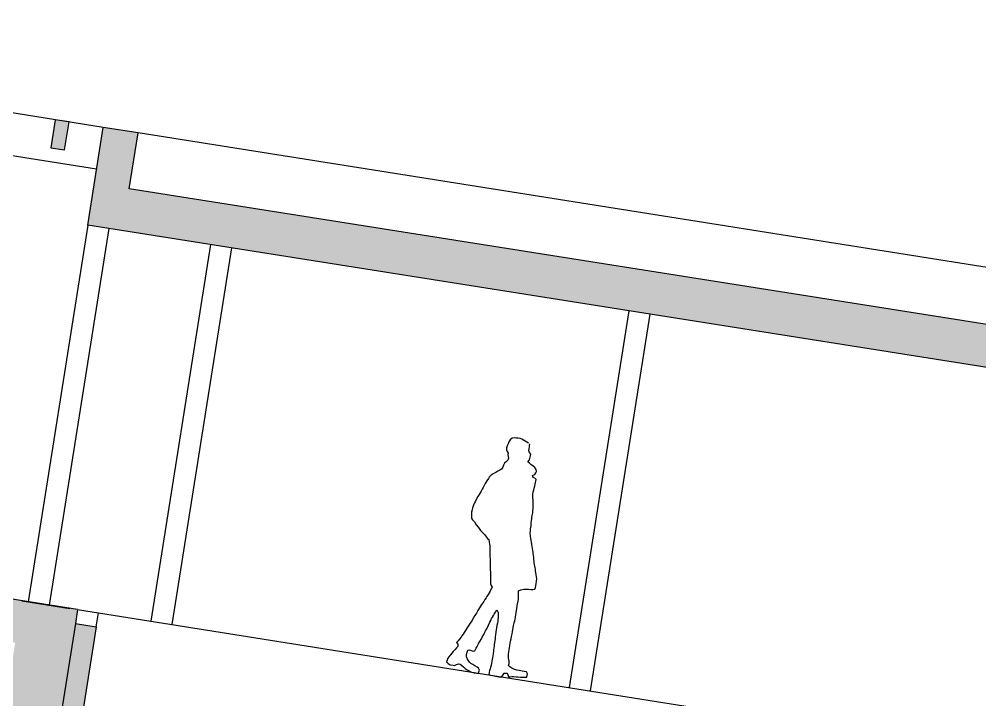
# Model space of a CAD drawing. Extents: x -640655 to -640254, y -1045449 to -1045159.
# Drawn here: x -640491.28 to -640484.48, y -1045212.05 to -1045207.23 of the extents above; entities that cross this region are included whole.
import ezdxf

# ---------------------------------------------------------------- set-up
doc = ezdxf.new("R2010")
doc.units = 0
doc.header["$MEASUREMENT"] = 0
doc.layers.get('0').update_dxf_attribs({"linetype": 'CONTINUOUS'})
doc.layers.add('FLOATING-WINDOWS', color=2, linetype='CONTINUOUS', plot=False)
for name, color, linetype in [('T_srafa', 8, 'CONTINUOUS'), ('T_stafaz', 7, 'CONTINUOUS'), ('T_tenka', 4, 'CONTINUOUS'), ('T_tlusta', 1, 'CONTINUOUS')]:
    doc.layers.add(name, color=color, linetype=linetype)

# ---------------------------------------------------------------- blocks, each defined once
blk = doc.blocks.new('A011')
at = {"linetype": 'Continuous'}
for p, q in [((-147.8, 1636.1), (-152.5, 1620.5)), ((-143.7, 1650.4), (-147.8, 1636.1)), ((-137.5, 1666.1), (-143.7, 1650.4)), ((-126, 1680.4), (-137.5, 1666.1)), ((-110.3, 1685.8), (-126, 1680.4)), ((-96.7, 1685.8), (-110.3, 1685.8)), ((-85.8, 1685.8), (-96.7, 1685.8)), ((-68.8, 1685.8), (-85.8, 1685.8)), ((-56.5, 1685.2), (-68.8, 1685.8)), ((-5.5, 1663.4), (-56.5, 1685.2)), ((4.8, 1648.4), (4.8, 1660.7)), ((5.4, 1637.5), (4.8, 1648.4)), ((5.4, 1625.9), (5.4, 1637.5)), ((-152.5, 1620.5), (-153.2, 1605.5)), ((-153.2, 1605.5), (-151.8, 1593.2)), ((-151.8, 1593.2), (-144.4, 1581)), ((-144.4, 1581), (-137.5, 1570.8)), ((-137.5, 1570.8), (-137.5, 1559.2)), ((5.4, 1610.3), (5.4, 1625.9)), ((10.9, 1599.4), (5.4, 1610.3)), ((22.5, 1589.2), (10.9, 1599.4)), ((20.4, 1548.3), (22.5, 1566.7)), ((22.5, 1576.9), (22.5, 1589.2)), ((22.5, 1566.7), (22.5, 1576.9)), ((-138.2, 1510.9), (-150.5, 1496.6)), ((-131.4, 1522.4), (-138.2, 1510.9)), ((-137.5, 1559.2), (-133.5, 1546.9)), ((-133.5, 1546.9), (-128.7, 1535.4)), ((-128.7, 1535.4), (-131.4, 1522.4)), ((11.6, 1532), (20.4, 1548.3)), ((23.1, 1523.8), (11.6, 1532)), ((36.1, 1515.6), (23.1, 1523.8)), ((49, 1508.8), (36.1, 1515.6)), ((64.7, 1499.3), (49, 1508.8)), ((76.2, 1487), (64.7, 1499.3)), ((-188.6, 1433.2), (-202.2, 1422.3)), ((-177, 1442.1), (-188.6, 1433.2)), ((-166.8, 1451.6), (-177, 1442.1)), ((-157.3, 1466.6), (-166.8, 1451.6)), ((-156.6, 1481.6), (-157.3, 1466.6)), ((-150.5, 1496.6), (-156.6, 1481.6)), ((58.5, 1440.7), (72.8, 1450.9)), ((65.4, 1429.2), (58.5, 1440.7)), ((76.9, 1426.4), (65.4, 1429.2)), ((72.8, 1450.9), (79.7, 1463.9)), ((81.7, 1474.1), (76.2, 1487)), ((79.7, 1463.9), (81.7, 1474.1)), ((-247.2, 1372), (-254.7, 1354.3)), ((-242.4, 1382.2), (-247.2, 1372)), ((-230.8, 1398.5), (-242.4, 1382.2)), ((-219.3, 1408.7), (-230.8, 1398.5)), ((-202.2, 1422.3), (-219.3, 1408.7)), ((88.5, 1417.6), (76.9, 1426.4)), ((84.4, 1354.9), (85.8, 1369.9)), ((85.8, 1382.9), (87.1, 1396.5)), ((85.8, 1369.9), (85.8, 1382.9)), ((87.1, 1396.5), (87.8, 1406.7)), ((87.8, 1406.7), (88.5, 1417.6)), ((-274.4, 1303.9), (-278.5, 1289.6)), ((-268.3, 1319.5), (-274.4, 1303.9)), ((-263.5, 1334.5), (-268.3, 1319.5)), ((-254.7, 1354.3), (-263.5, 1334.5)), ((81, 1327.7), (83.7, 1344)), ((81, 1309.3), (81, 1327.7)), ((83.1, 1297.1), (81, 1309.3)), ((85.8, 1286.2), (83.1, 1297.1)), ((83.7, 1344), (84.4, 1354.9)), ((-301, 1234.4), (-309.8, 1210.6)), ((-294.8, 1248.7), (-301, 1234.4)), ((-288.7, 1262.3), (-294.8, 1248.7)), ((-283.9, 1276), (-288.7, 1262.3)), ((-278.5, 1289.6), (-283.9, 1276)), ((89.9, 1269.8), (85.8, 1286.2)), ((93.3, 1252.8), (89.9, 1269.8)), ((95.3, 1242.6), (93.3, 1252.8)), ((96.7, 1231.7), (95.3, 1242.6)), ((97.4, 1221.5), (96.7, 1231.7)), ((-323.4, 1161.6), (-326.1, 1148.6)), ((-320.7, 1175.2), (-323.4, 1161.6)), ((-317.3, 1186.1), (-320.7, 1175.2)), ((-312.5, 1199.7), (-317.3, 1186.1)), ((-309.8, 1210.6), (-312.5, 1199.7)), ((98.7, 1209.2), (97.4, 1221.5)), ((99.4, 1197.7), (98.7, 1209.2)), ((100.8, 1181.3), (99.4, 1197.7)), ((100.8, 1170.4), (100.8, 1181.3)), ((100.8, 1149.3), (100.8, 1170.4)), ((-326.1, 1135.7), (-326.8, 1118)), ((-326.8, 1118), (-326.1, 1103)), ((-326.1, 1148.6), (-326.1, 1135.7)), ((-326.1, 1103), (-324.1, 1086.7)), ((100.8, 1139.1), (100.8, 1149.3)), ((102.1, 1125.5), (100.8, 1139.1)), ((102.1, 1106.4), (102.1, 1125.5)), ((103.5, 1088), (102.1, 1106.4)), ((-324.1, 1086.7), (-320.7, 1076.5)), ((-320.7, 1076.5), (-311.2, 1064.9)), ((-311.2, 1064.9), (-296.9, 1053.3)), ((-296.9, 1053.3), (-280.5, 1034.9)), ((-280.5, 1034.9), (-262.8, 1017.9)), ((104.2, 1067.6), (103.5, 1088)), ((104.9, 1049.9), (104.2, 1067.6)), ((105.5, 1036.3), (104.9, 1049.9)), ((111, 1018.6), (105.5, 1036.3)), ((-262.8, 1017.9), (-243.8, 999.5)), ((-243.8, 999.5), (-233.5, 991.4)), ((-233.5, 991.4), (-223.3, 983.9)), ((-223.3, 983.9), (-213.1, 977.1)), ((-213.1, 977.1), (-202.9, 968.9)), ((-202.9, 968.9), (-186.6, 952.5)), ((-186.6, 952.5), (-176.4, 945.1)), ((115.7, 1000.2), (111, 1018.6)), ((120.5, 989.3), (115.7, 1000.2)), ((125.3, 975.7), (120.5, 989.3)), ((130.7, 959.4), (125.3, 975.7)), ((134.8, 945.7), (130.7, 959.4)), ((-176.4, 945.1), (-170.2, 928)), ((-170.2, 928), (-166.8, 913.7)), ((-166.8, 913.7), (-163.4, 902.2)), ((-163.4, 902.2), (-159.3, 885.1)), ((-159.3, 885.1), (-157.3, 874.2)), ((139.6, 931.4), (134.8, 945.7)), ((144.3, 917.1), (139.6, 931.4)), ((148.4, 905.6), (144.3, 917.1)), ((150.5, 895.4), (148.4, 905.6)), ((153.9, 885.1), (150.5, 895.4)), ((157.3, 870.8), (153.9, 885.1)), ((-157.3, 874.2), (-155.9, 863.3)), ((-155.9, 863.3), (-153.2, 849.7)), ((-153.2, 849.7), (-151.2, 837.5)), ((-151.2, 837.5), (-149.1, 825.9)), ((-149.1, 825.9), (-146.4, 812.3)), ((160.7, 857.2), (157.3, 870.8)), ((164.1, 845.6), (160.7, 857.2)), ((167.5, 832.7), (164.1, 845.6)), ((175.7, 810.2), (167.5, 832.7)), ((-146.4, 812.3), (-143, 795.9)), ((-143, 795.9), (-139.6, 775.5)), ((-139.6, 775.5), (-136.2, 756.5)), ((-136.2, 756.5), (-132.8, 738.1)), ((179.8, 800), (175.7, 810.2)), ((181.8, 789.8), (179.8, 800)), ((185.9, 775.5), (181.8, 789.8)), ((194, 753.7), (185.9, 775.5)), ((199.5, 736.7), (194, 753.7)), ((-132.8, 738.1), (-128, 716.3)), ((-128, 716.3), (-126, 701.3)), ((-126, 701.3), (-124.6, 688.4)), ((-124.6, 688.4), (-122.6, 676.1)), ((201.5, 726.5), (199.5, 736.7)), ((204.3, 705.4), (201.5, 726.5)), ((203.6, 674.7), (204.3, 691.8)), ((204.3, 691.8), (204.3, 705.4)), ((-122.6, 676.1), (-120.5, 663.2)), ((-120.5, 663.2), (-118.5, 651.6)), ((-118.5, 651.6), (-115.1, 637.3)), ((-115.1, 637.3), (-110.3, 627.1)), ((-110.3, 627.1), (-99.4, 616.2)), ((-99.4, 616.2), (-106.2, 597.8)), ((88.5, 619.6), (102.1, 630.5)), ((91.9, 599.9), (88.5, 619.6)), ((102.1, 630.5), (113, 633.9)), ((113, 633.9), (124.6, 638)), ((124.6, 638), (136.2, 640.7)), ((136.2, 640.7), (147.1, 642.1)), ((147.1, 642.1), (157.3, 642.1)), ((157.3, 642.1), (172.9, 643.4)), ((172.9, 643.4), (187.9, 645.5)), ((187.9, 645.5), (200.2, 648.9)), ((200.2, 648.9), (203.6, 663.2)), ((203.6, 663.2), (203.6, 674.7)), ((-126.6, 545.4), (-130.7, 534.5)), ((-120.5, 560.4), (-126.6, 545.4)), ((-114.4, 574.7), (-120.5, 560.4)), ((-110.3, 586.2), (-114.4, 574.7)), ((-106.2, 597.8), (-110.3, 586.2)), ((92.6, 586.2), (91.9, 599.9)), ((94, 575.3), (92.6, 586.2)), ((96, 562.4), (94, 575.3)), ((96, 547.4), (96, 562.4)), ((96, 531.1), (96, 547.4)), ((-154.6, 483.4), (-160.7, 470.5)), ((-149.1, 495.7), (-154.6, 483.4)), ((-143.7, 507.9), (-149.1, 495.7)), ((-136.9, 521.6), (-143.7, 507.9)), ((-130.7, 534.5), (-136.9, 521.6)), ((96, 511.3), (96, 531.1)), ((96, 493.6), (96, 511.3)), ((96, 478.7), (96, 493.6)), ((96, 465), (96, 478.7)), ((-181.8, 417.4), (-189.3, 399)), ((-174.3, 437.1), (-181.8, 417.4)), ((-166.8, 456.9), (-174.3, 437.1)), ((-160.7, 470.5), (-166.8, 456.9)), ((-64, 407.2), (-59.2, 418.7)), ((-59.2, 418.7), (-55.8, 429)), ((-55.8, 429), (-49, 445.3)), ((-49, 445.3), (-42.2, 463)), ((-42.2, 463), (-30, 446.7)), ((-30, 446.7), (-26.6, 430.3)), ((-26.6, 430.3), (-23.8, 407.8)), ((94.6, 405.1), (95.3, 418.7)), ((95.3, 418.7), (96, 433)), ((96, 450.1), (96, 465)), ((96, 433), (96, 450.1)), ((-205.6, 358.8), (-214.5, 339.8)), ((-197.5, 380.6), (-205.6, 358.8)), ((-189.3, 399), (-197.5, 380.6)), ((-87.2, 335), (-83.8, 347.2)), ((-83.8, 347.2), (-78.3, 369)), ((-78.3, 369), (-73.5, 382.7)), ((-73.5, 382.7), (-69.5, 395.6)), ((-69.5, 395.6), (-64, 407.2)), ((-23.8, 371.1), (-24.5, 354.7)), ((-24.5, 354.7), (-24.5, 337)), ((-23.8, 407.8), (-23.8, 396.3)), ((-23.8, 396.3), (-23.8, 384.7)), ((-23.8, 384.7), (-23.8, 371.1)), ((91.2, 325.5), (91.9, 343.8)), ((91.9, 343.8), (92.6, 356.1)), ((92.6, 371.8), (93.3, 391.5)), ((92.6, 356.1), (92.6, 371.8)), ((93.3, 391.5), (94.6, 405.1)), ((-239.7, 283.2), (-246.5, 268.3)), ((-233.5, 297.5), (-239.7, 283.2)), ((-228.1, 310.5), (-233.5, 297.5)), ((-220.6, 324.1), (-228.1, 310.5)), ((-214.5, 339.8), (-220.6, 324.1)), ((-115.1, 254.6), (-106.2, 275.8)), ((-106.2, 275.8), (-100.8, 294.1)), ((-100.8, 294.1), (-98, 304.4)), ((-98, 304.4), (-90.6, 324.8)), ((-90.6, 324.8), (-87.2, 335)), ((-24.5, 337), (-24.5, 322.1)), ((-24.5, 322.1), (-24.5, 306.4)), ((-24.5, 306.4), (-23.8, 288)), ((-23.8, 288), (-23.2, 272.3)), ((-23.2, 272.3), (-23.2, 259.4)), ((88.5, 259.4), (89.2, 275.1)), ((89.2, 275.1), (89.9, 292.1)), ((89.9, 292.1), (91.2, 312.5)), ((91.2, 312.5), (91.2, 325.5)), ((-272.4, 213.8), (-277.8, 203.6)), ((-262.8, 232.2), (-272.4, 213.8)), ((-257.4, 242.4), (-262.8, 232.2)), ((-251.9, 255.3), (-257.4, 242.4)), ((-246.5, 268.3), (-251.9, 255.3)), ((-135.5, 199.5), (-130.7, 211.8)), ((-130.7, 211.8), (-126.6, 222)), ((-126.6, 222), (-117.8, 243.1)), ((-117.8, 243.1), (-115.1, 254.6)), ((-23.2, 259.4), (-23.2, 247.2)), ((-23.2, 247.2), (-23.2, 228.8)), ((-23.2, 228.8), (-21.8, 217.9)), ((-21.8, 217.9), (-21.8, 205.6)), ((-21.8, 205.6), (-21.1, 192.7)), ((87.1, 211.8), (87.8, 225.4)), ((87.1, 198.8), (87.1, 211.8)), ((87.8, 225.4), (88.5, 244.4)), ((88.5, 244.4), (88.5, 259.4)), ((-292.8, 136.2), (-301.6, 123.2)), ((-283.2, 151.8), (-292.8, 136.2)), ((-277.8, 203.6), (-288, 189.3)), ((-288, 189.3), (-277.8, 180.4)), ((-275.1, 164.1), (-283.2, 151.8)), ((-277.8, 180.4), (-275.1, 164.1)), ((-202.9, 134.1), (-200.9, 148.4)), ((-200.9, 148.4), (-189.3, 153.9)), ((-189.3, 153.9), (-176.4, 150.5)), ((-176.4, 150.5), (-162.1, 147.1)), ((-162.1, 147.1), (-151.2, 152.5)), ((-151.2, 152.5), (-145, 172.3)), ((-145, 172.3), (-140.3, 185.2)), ((-140.3, 185.2), (-135.5, 199.5)), ((-21.1, 192.7), (-21.1, 181.1)), ((-21.1, 181.1), (-20.4, 169.5)), ((-20.4, 169.5), (-20.4, 150.5)), ((-20.4, 150.5), (-19.8, 136.2)), ((-19.8, 136.2), (-19.8, 121.9)), ((87.1, 180.4), (87.1, 198.8)), ((88.5, 165.5), (87.1, 180.4)), ((90.5, 151.2), (88.5, 165.5)), ((93.3, 138.9), (90.5, 151.2)), ((96, 128), (93.3, 138.9)), ((-332.3, 70.1), (-335, 55.8)), ((-326.8, 81.7), (-332.3, 70.1)), ((-316.6, 97.4), (-326.8, 81.7)), ((-309.1, 110.3), (-316.6, 97.4)), ((-301.6, 123.2), (-309.1, 110.3)), ((-204.3, 117.1), (-202.9, 134.1)), ((-201.5, 100.8), (-204.3, 117.1)), ((-196.1, 89.2), (-201.5, 100.8)), ((-187.9, 78.3), (-196.1, 89.2)), ((-176.4, 66), (-187.9, 78.3)), ((-19.8, 70.1), (-22.5, 53.8)), ((-19.8, 121.9), (-19.8, 110.3)), ((-19.8, 110.3), (-19.8, 100.1)), ((-19.8, 100.1), (-19.8, 82.4)), ((-19.8, 82.4), (-19.8, 70.1)), ((100.1, 117.1), (96, 128)), ((103.5, 102.1), (100.1, 117.1)), ((101.4, 86.5), (103.5, 102.1)), ((111.7, 78.3), (101.4, 86.5)), ((127.3, 71.5), (111.7, 78.3)), ((146.4, 64.7), (127.3, 71.5)), ((-335, 55.8), (-336.4, 44.9)), ((-336.4, 44.9), (-323.4, 33.4)), ((-323.4, 33.4), (-307.1, 27.9)), ((-307.1, 27.9), (-286.7, 27.9)), ((-286.7, 27.9), (-276.4, 27.9)), ((-276.4, 27.9), (-263.5, 36.1)), ((-263.5, 36.1), (-251.9, 42.2)), ((-251.9, 42.2), (-239.7, 41.5)), ((-239.7, 41.5), (-227.4, 36.1)), ((-227.4, 36.1), (-210.4, 24.5)), ((-210.4, 24.5), (-200.2, 18.4)), ((-200.2, 18.4), (-183.8, 10.9)), ((-183.8, 10.9), (-168.9, 5.4)), ((-165.5, 59.9), (-176.4, 66)), ((-168.9, 5.4), (-150.5, 0)), ((-150.5, 53.8), (-165.5, 59.9)), ((-133.5, 48.3), (-150.5, 53.8)), ((-150.5, 0), (-131.4, -2.7)), ((-117.8, 40.9), (-133.5, 48.3)), ((-105.5, 34), (-117.8, 40.9)), ((-98, 21.8), (-105.5, 34)), ((-101.5, -2), (-99.4, 10.2)), ((-99.4, 10.2), (-98, 21.8)), ((-26.6, 30.6), (-27.2, 15.7)), ((-27.2, 15.7), (-27.2, 2.7)), ((-27.2, 2.7), (-15.7, 0)), ((-24.5, 42.9), (-26.6, 30.6)), ((-22.5, 53.8), (-24.5, 42.9)), ((-15.7, 0), (0, 0)), ((0, 0), (21.8, -2)), ((56.5, -3.4), (66.7, 3.4)), ((66.7, 3.4), (72.8, 16.3)), ((72.8, 16.3), (79, 28.6)), ((79, 28.6), (96.7, 31.3)), ((96.7, 31.3), (106.9, 22.5)), ((106.9, 22.5), (112.3, 8.2)), ((112.3, 8.2), (126, 10.2)), ((126, 10.2), (136.2, 12.9)), ((136.2, 12.9), (147.1, 15)), ((163.4, 63.3), (146.4, 64.7)), ((147.1, 15), (166.8, 16.3)), ((181.1, 63.3), (163.4, 63.3)), ((166.8, 16.3), (179.8, 17)), ((179.8, 17), (197.5, 17.7)), ((201.5, 63.3), (181.1, 63.3)), ((197.5, 17.7), (216.5, 20.4)), ((217.2, 63.3), (201.5, 63.3)), ((216.5, 20.4), (232.2, 24.5)), ((233.5, 61.3), (217.2, 63.3)), ((232.2, 24.5), (242.4, 26.6)), ((242.4, 49.7), (233.5, 61.3)), ((243.1, 37.4), (242.4, 49.7)), ((242.4, 26.6), (243.1, 37.4)), ((-131.4, -2.7), (-113, -2.7)), ((-113, -2.7), (-101.5, -2)), ((21.8, -2), (35.4, -3.4)), ((35.4, -3.4), (45.6, -3.4)), ((45.6, -3.4), (56.5, -3.4))]:
    blk.add_line(p, q, dxfattribs=at)

msp = doc.modelspace()

# ---------------------------------------------------------------- hatches: boundary and pattern name
at = {"layer": 'T_srafa', "linetype": 'Continuous'}
h = msp.add_hatch(color=256, dxfattribs=at)
h.paths.add_polyline_path([(-640494.6128, -1045207.5771), (-640494.514, -1045207.5927), (-640494.4827, -1045207.3952), (-640494.5815, -1045207.3795)])
h.paths.add_polyline_path([(-640495.2054, -1045207.4832), (-640495.1066, -1045207.4989), (-640495.0753, -1045207.3013), (-640495.1741, -1045207.2857)])
h.paths.add_polyline_path([(-640494.0201, -1045207.6709), (-640493.9214, -1045207.6866), (-640493.8901, -1045207.489), (-640493.9889, -1045207.4734)])
h.paths.add_polyline_path([(-640492.8349, -1045207.8587), (-640492.7361, -1045207.8743), (-640492.7049, -1045207.6768), (-640492.8036, -1045207.6611)])
h.paths.add_polyline_path([(-640493.4275, -1045207.7648), (-640493.3288, -1045207.7804), (-640493.2975, -1045207.5829), (-640493.3962, -1045207.5673)])
h.paths.add_polyline_path([(-640492.2423, -1045207.9525), (-640492.1435, -1045207.9682), (-640492.1122, -1045207.7706), (-640492.211, -1045207.755)])
h.paths.add_polyline_path([(-640491.6497, -1045208.0464), (-640491.5509, -1045208.062), (-640491.5196, -1045207.8645), (-640491.6184, -1045207.8488)])
h.paths.add_polyline_path([(-640491.0571, -1045208.1402), (-640490.9583, -1045208.1559), (-640490.927, -1045207.9583), (-640491.0258, -1045207.9427)])
h.paths.add_polyline_path([(-640495.5022, -1045207.2641), (-640495.4232, -1045207.2766), (-640495.4185, -1045207.247), (-640495.4975, -1045207.2344)])
h.paths.add_polyline_path([(-640495.5162, -1045207.4644), (-640495.4372, -1045207.4769), (-640495.4325, -1045207.4472), (-640495.5115, -1045207.4347)])
h.paths.add_polyline_path([(-640495.5302, -1045207.6646), (-640495.4512, -1045207.6771), (-640495.4465, -1045207.6475), (-640495.5255, -1045207.635)])
h.paths.add_polyline_path([(-640495.5442, -1045207.8649), (-640495.4652, -1045207.8774), (-640495.4605, -1045207.8478), (-640495.5395, -1045207.8353)])
h.paths.add_polyline_path([(-640495.5582, -1045208.0652), (-640495.4792, -1045208.0777), (-640495.4745, -1045208.0481), (-640495.5535, -1045208.0355)])
h.paths.add_polyline_path([(-640495.5722, -1045208.2654), (-640495.4932, -1045208.278), (-640495.4885, -1045208.2483), (-640495.5675, -1045208.2358)])
h.paths.add_polyline_path([(-640495.5862, -1045208.4657), (-640495.5072, -1045208.4782), (-640495.5025, -1045208.4486), (-640495.5815, -1045208.4361)])
h.paths.add_polyline_path([(-640495.6002, -1045208.666), (-640495.5212, -1045208.6785), (-640495.5165, -1045208.6489), (-640495.5955, -1045208.6364)])
h.paths.add_polyline_path([(-640495.6142, -1045208.8663), (-640495.5352, -1045208.8788), (-640495.5305, -1045208.8492), (-640495.6095, -1045208.8366)])
h.paths.add_polyline_path([(-640495.6282, -1045209.0665), (-640495.5492, -1045209.0791), (-640495.5445, -1045209.0494), (-640495.6236, -1045209.0369)])
h.paths.add_polyline_path([(-640495.6423, -1045209.2668), (-640495.5632, -1045209.2793), (-640495.5585, -1045209.2497), (-640495.6376, -1045209.2372)])
h.paths.add_polyline_path([(-640495.6563, -1045209.4671), (-640495.5772, -1045209.4796), (-640495.5725, -1045209.45), (-640495.6516, -1045209.4375)])
h.paths.add_polyline_path([(-640495.6703, -1045209.6674), (-640495.5912, -1045209.6799), (-640495.5866, -1045209.6503), (-640495.6656, -1045209.6377)])
h.paths.add_polyline_path([(-640495.6843, -1045209.8676), (-640495.6053, -1045209.8802), (-640495.6006, -1045209.8505), (-640495.6796, -1045209.838)])
h.paths.add_polyline_path([(-640495.6983, -1045210.0679), (-640495.6193, -1045210.0804), (-640495.6146, -1045210.0508), (-640495.6936, -1045210.0383)])
h.paths.add_polyline_path([(-640495.8103, -1045211.6701), (-640495.7313, -1045211.6826), (-640495.7266, -1045211.653), (-640495.8056, -1045211.6405)])
h.paths.add_polyline_path([(-640495.7963, -1045211.4698), (-640495.7173, -1045211.4824), (-640495.7126, -1045211.4527), (-640495.7916, -1045211.4402)])
h.paths.add_polyline_path([(-640495.7823, -1045211.2696), (-640495.7033, -1045211.2821), (-640495.6986, -1045211.2525), (-640495.7776, -1045211.2399)])
h.paths.add_polyline_path([(-640495.7683, -1045211.0693), (-640495.6893, -1045211.0818), (-640495.6846, -1045211.0522), (-640495.7636, -1045211.0397)])
h.paths.add_polyline_path([(-640495.7543, -1045210.869), (-640495.6753, -1045210.8815), (-640495.6706, -1045210.8519), (-640495.7496, -1045210.8394)])
h.paths.add_polyline_path([(-640495.7403, -1045210.6687), (-640495.6613, -1045210.6813), (-640495.6566, -1045210.6516), (-640495.7356, -1045210.6391)])
h.paths.add_polyline_path([(-640495.7263, -1045210.4685), (-640495.6473, -1045210.481), (-640495.6426, -1045210.4514), (-640495.7216, -1045210.4388)])
h.paths.add_polyline_path([(-640495.7123, -1045210.2682), (-640495.6333, -1045210.2807), (-640495.6286, -1045210.2511), (-640495.7076, -1045210.2386)])
for points in [[(-640478.9266, -1045209.859), (-640479.1735, -1045209.8199), (-640479.2361, -1045210.215), (-640490.5007, -1045208.4309), (-640490.4381, -1045208.0358), (-640490.685, -1045207.9967), (-640490.7945, -1045208.6881), (-640481.0115, -1045210.2375), (-640481.4339, -1045212.9043), (-640481.6808, -1045212.8652), (-640481.7121, -1045213.0627), (-640479.8849, -1045213.3521), (-640480.0788, -1045214.5769), (-640479.6838, -1045214.6394), (-640479.4585, -1045213.2172), (-640481.3351, -1045212.9199), (-640480.9127, -1045210.2532), (-640479.4312, -1045210.4878), (-640479.1349, -1045210.5348), (-640479.0361, -1045210.5504)], [(-640490.8819, -1045211.5091), (-640490.8663, -1045211.4103), (-640495.064, -1045210.7455), (-640495.1578, -1045211.3381), (-640495.5005, -1045211.2838), (-640495.4585, -1045210.683), (-640495.6072, -1045210.6595), (-640495.6632, -1045211.4606), (-640495.041, -1045211.5591), (-640494.9627, -1045211.0653), (-640491.3083, -1045211.6441), (-640491.496, -1045212.8293), (-640491.1009, -1045212.8919)], [(-640482.7755, -1045213.7043), (-640490.8589, -1045212.3227), (-640490.7338, -1045211.5326), (-640490.8819, -1045211.5091), (-640491.1009, -1045212.8919), (-640483.0513, -1045214.1668), (-640483.1217, -1045214.6113), (-640482.6278, -1045214.6895), (-640482.6231, -1045214.6599), (-640482.0305, -1045214.7537), (-640482.0055, -1045214.5957), (-640481.9561, -1045214.6035), (-640481.777, -1045213.4726, -0.077445), (-640481.819, -1045213.4571, 0.077445), (-640481.777, -1045213.4726), (-640481.7121, -1045213.0627), (-640481.6964, -1045212.964), (-640481.8446, -1045212.9405), (-640481.9854, -1045213.8294), (-640482.1027, -1045214.5702), (-640482.8929, -1045214.445)]]:
    msp.add_hatch(color=256, dxfattribs=at).paths.add_polyline_path(points)

# ---------------------------------------------------------------- linework, layer by layer
at = {"layer": 'FLOATING-WINDOWS', "linetype": 'Continuous'}
msp.add_lwpolyline([(-640491.2614, -1045211.3478), (-640490.9206, -1045211.4017)], dxfattribs=at)
at = {"layer": 'T_tenka', "linetype": 'Continuous'}
for p, q in [((-640490.685, -1045207.9967), (-640495.5198, -1045207.2309)), ((-640490.732, -1045208.293), (-640495.221, -1045207.582)), ((-640479.1735, -1045209.8199), (-640490.4381, -1045208.0358)), ((-640490.7945, -1045208.6881), (-640491.2169, -1045211.3548)), ((-640490.6464, -1045208.7115), (-640491.0688, -1045211.3783)), ((-640489.9254, -1045208.8257), (-640490.3478, -1045211.4925)), ((-640489.7772, -1045208.8492), (-640490.1996, -1045211.5159)), ((-640486.9623, -1045209.295), (-640487.3847, -1045211.9618)), ((-640486.8142, -1045209.3185), (-640487.2365, -1045211.9852)), ((-640490.8663, -1045211.4103), (-640481.8289, -1045212.8417)), ((-640490.7338, -1045211.5326), (-640490.7181, -1045211.4338))]:
    msp.add_line(p, q, dxfattribs=at)
at = {"layer": 'T_tlusta', "linetype": 'Continuous'}
for p, q in [((-640490.7945, -1045208.6881), (-640490.685, -1045207.9967)), ((-640490.4381, -1045208.0358), (-640490.685, -1045207.9967)), ((-640490.5007, -1045208.4309), (-640490.4381, -1045208.0358)), ((-640479.2361, -1045210.215), (-640490.5007, -1045208.4309)), ((-640481.0115, -1045210.2375), (-640490.7945, -1045208.6881)), ((-640490.8663, -1045211.4103), (-640495.6072, -1045210.6595)), ((-640490.8663, -1045211.4103), (-640490.8819, -1045211.5091)), ((-640490.8819, -1045211.5091), (-640491.1009, -1045212.8919)), ((-640490.8819, -1045211.5091), (-640490.7338, -1045211.5326)), ((-640490.7338, -1045211.5326), (-640490.8589, -1045212.3227))]:
    msp.add_line(p, q, dxfattribs=at)
msp.add_lwpolyline([(-640491.0571, -1045208.1402), (-640490.9583, -1045208.1559), (-640490.927, -1045207.9583), (-640491.0258, -1045207.9427)], close=True, dxfattribs=at)

# ---------------------------------------------------------------- block references
at = {"layer": 'T_stafaz', "xscale": 0.001000000024211127, "yscale": 0.001000000047497451, "zscale": 0.001, "rotation": 350.99993824263}
msp.add_blockref('A011', (-640487.9279, -1045211.8757), dxfattribs=at)

doc.saveas('drawing.dxf')
